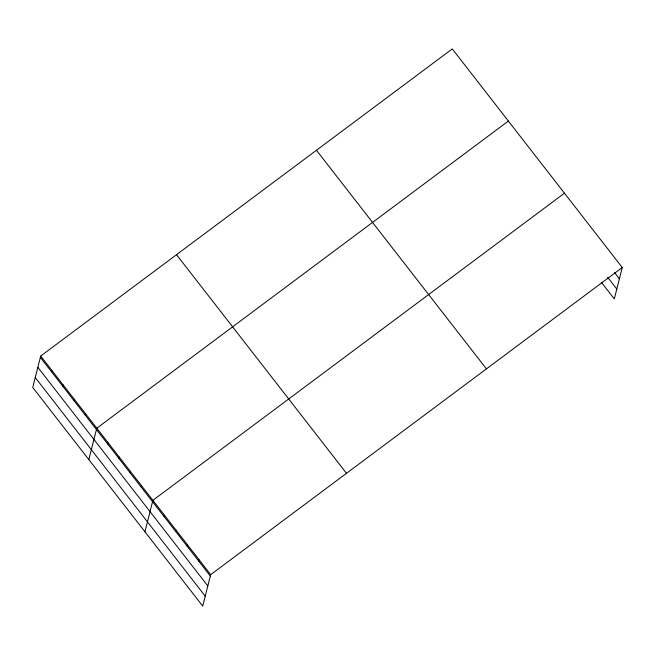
<?xml version="1.0" encoding="UTF-8"?>
<svg xmlns="http://www.w3.org/2000/svg" width="655" height="655" viewBox="0 0 655 655"><rect width="100%" height="100%" fill="white"/><g stroke="black" fill="none" stroke-linecap="round" stroke-linejoin="round"><path stroke-width="0.98" d="M40.7 356.05L32.75 387.473L202.722 606.096L210.673 574.664L622.25 267.527L452.277 48.904L40.7 356.05L210.673 574.664M51.573 371.844L51.917 370.476M62.79 386.27L63.142 384.911M74.015 400.696L74.359 399.337M85.232 415.131L85.576 413.764M88.843 459.622L96.793 428.198L508.37 121.052M107.666 443.984L108.009 442.624M118.882 458.41L119.226 457.051M130.099 472.844L130.451 471.477M141.324 487.271L141.668 485.912M144.935 531.762L152.885 500.338L564.463 193.192M164.094 516.566L164.446 515.207M175.655 531.434L175.999 530.067M187.215 546.295L187.559 544.935M198.768 561.163L199.12 559.804M622.25 267.527L614.3 298.95L601.519 282.518M614.529 272.546L619.393 278.809M607.684 277.294L616.805 289.027M316.455 150.265L486.428 368.88M176.522 254.697L346.495 473.311M40.356 357.409L210.329 576.032M37.851 367.332L207.823 585.947M35.264 377.558L205.236 596.173"/></g></svg>
